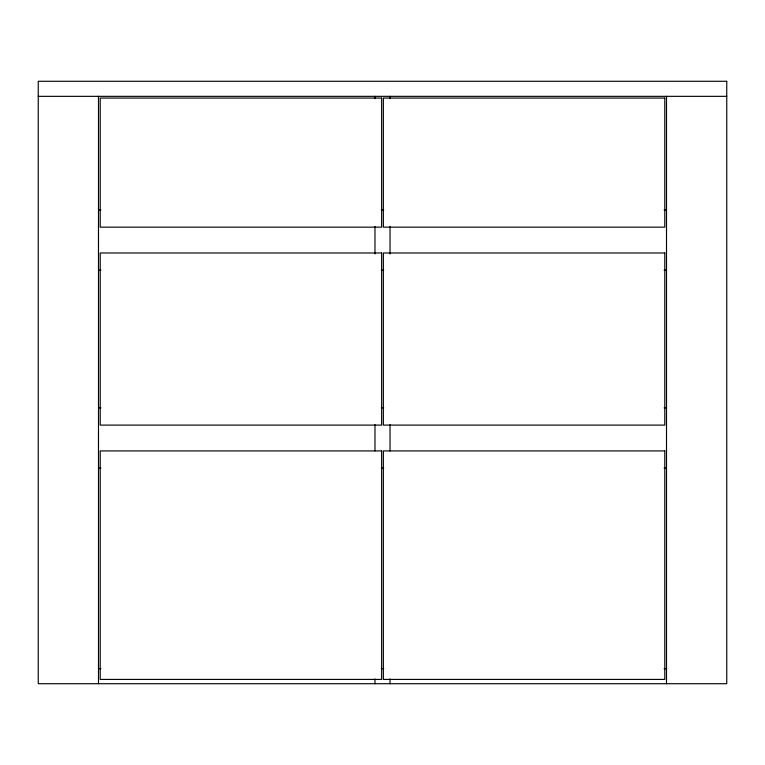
<?xml version="1.0" encoding="UTF-8"?>
<svg xmlns="http://www.w3.org/2000/svg" width="765" height="765" viewBox="0 0 765 765"><rect width="100%" height="100%" fill="white"/><g stroke="black" fill="none" stroke-linecap="round" stroke-linejoin="round"><path stroke-width="1.15" d="M38.25 96.342L726.75 96.342M98.494 209.945L100.884 209.945M381.305 209.945L383.695 209.945M664.116 209.945L666.506 209.945M98.494 270.188L100.884 270.188M381.305 270.188L383.695 270.188M664.116 270.188L666.506 270.188M98.494 407.888L100.884 407.888M381.305 407.888L383.695 407.888M664.116 407.888L666.506 407.888M98.494 468.132L100.884 468.132M381.305 468.132L383.695 468.132M664.116 468.132L666.506 468.132M98.494 668.658L100.884 668.658M381.305 668.658L383.695 668.658M664.116 668.658L666.506 668.658M666.506 96.342L666.506 683.719M390.035 96.342L390.035 98.733M390.035 226.469L390.035 253.932M390.035 424.651L390.035 450.92M390.035 678.947L390.035 683.719M374.974 96.342L374.974 98.733M374.974 226.469L374.974 253.932M374.974 424.651L374.974 450.92M374.974 678.947L374.974 683.719M98.494 96.342L98.494 683.719M726.75 81.281L38.25 81.281L38.25 683.719L726.75 683.719L726.75 81.281M381.639 98.063L100.215 98.063L100.215 227.157L381.639 227.157L381.639 98.063M664.785 98.063L383.361 98.063L383.361 227.157L664.785 227.157L664.785 98.063M381.639 252.976L100.215 252.976L100.215 425.101L381.639 425.101L381.639 252.976M664.785 252.976L383.361 252.976L383.361 425.101L664.785 425.101L664.785 252.976M381.639 450.92L100.215 450.92L100.215 679.416L381.639 679.416L381.639 450.92M664.785 450.92L383.361 450.92L383.361 679.416L664.785 679.416L664.785 450.92"/></g></svg>
